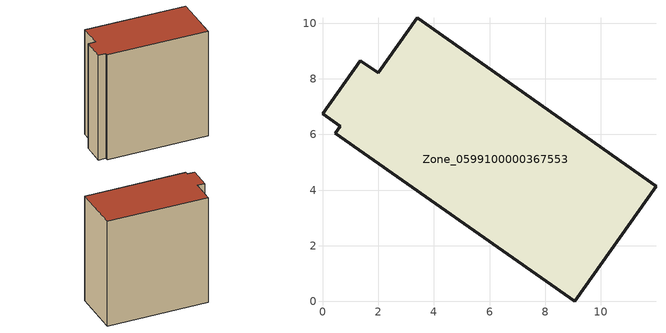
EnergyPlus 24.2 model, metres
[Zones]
Zone_0599100000367553
 floor ground (C_G): 11.98,4.14 9.05,0 0.47,6.05 0.64,6.3 0,6.75 1.35,8.65 2,8.21 3.41,10.2 z3.64
 wall outside (C_F): 2,8.21 1.35,8.65 0,6.75 0.64,6.3 0.47,6.05 9.05,0 11.98,4.14 3.41,10.2 2,8.21 z3.64:15.24
 roof outside (C_R): 11.98,4.14 3.41,10.2 2,8.21 1.35,8.65 0,6.75 0.64,6.3 0.47,6.05 9.05,0 z15.24
[BUILDING]
Pand.0599100000367553: North Axis=0; Terrain=City; Loads Convergence Tolerance Value=0.04; Temperature Convergence Tolerance Value=0.4; Solar Distribution=FullExterior; Maximum Number of Warmup Days=25; Minimum Number of Warmup Days=1
[Site:Location]
Rotterdam.The.Hague.AP_ZH_NLD Design_Conditions: Latitude=51.96; Longitude=4.45; Time Zone=1; Elevation=-4.5
[SITE:GROUNDTEMPERATURE:BUILDINGSURFACE]
18, 18, 18, 18, 18, 18, 18, 18, 18, 18, 18, 18
[MATERIAL] Thermal Absorptance=0.9; Solar Absorptance=0.7; Visible Absorptance=0.7
Name | Roughness | Thickness | Conductivity | Density | Specific Heat
G.TC.1992-2005 | MediumSmooth | 0.15 | 0.06 | 540 | 1210
F.TC.1992-2005 | Rough | 0.3 | 0.12 | 1920 | 840
R.TC.1992-2005 | MediumRough | 0.2 | 0.08 | 1500 | 1000
[CONSTRUCTION]
C_G: G.TC.1992-2005
C_F: F.TC.1992-2005
C_R: R.TC.1992-2005
[ZONE]
Zone_0599100000367553: Type=1; Multiplier=1; Ceiling Height=Autocalculate; Volume=Autocalculate; Floor Area=autocalculate; Part of Total Floor Area=Yes
[ZONEINFILTRATION:DESIGNFLOWRATE]
Infil_Zone_0599100000367553: Zone or ZoneList or Space or SpaceList=Zone_0599100000367553; Schedule=AlwaysOn; Design Flow Rate Calculation Method=Flow/Area; Flow Rate per Floor Area=0.0015; Constant Term Coefficient=1; Temperature Term Coefficient=0; Velocity Term Coefficient=0; Velocity Squared Term Coefficient=0
[HVACTEMPLATE:ZONE:IDEALLOADSAIRSYSTEM]
Zone_0599100000367553: Maximum Heating Supply Air Temperature=50; Minimum Cooling Supply Air Temperature=13; Maximum Heating Supply Air Humidity Ratio=0.0156; Minimum Cooling Supply Air Humidity Ratio=0.0077; Heating Limit=NoLimit; Cooling Limit=NoLimit; Dehumidification Control Type=ConstantSensibleHeatRatio; Cooling Sensible Heat Ratio=0.7; Dehumidification Setpoint=60; Humidification Control Type=None; Humidification Setpoint=30; Outdoor Air Method=None; Outdoor Air Flow Rate per Person=0.00944; Outdoor Air Flow Rate per Zone Floor Area=0; Outdoor Air Flow Rate per Zone=0; Demand Controlled Ventilation Type=None; Outdoor Air Economizer Type=NoEconomizer; Heat Recovery Type=None; Sensible Heat Recovery Effectiveness=0.7; Latent Heat Recovery Effectiveness=0.65
[ZONECONTROL:THERMOSTAT]
ThermostatControl_Zone_0599100000367553: Zone or ZoneList=Zone_0599100000367553; Control Type Schedule=DualSetpointControlType; Control 1=Thermostat_Zone_0599100000367553; Temperature Difference Between Cutout And Setpoint=0
[THERMOSTATSETPOINT:DUALSETPOINT]
Thermostat_Zone_0599100000367553: Heating Setpoint Temperature Schedule=HeatingSetpoint_Zone_0599100000367553; Cooling Setpoint Temperature Schedule=CoolingSetpoint_Zone_0599100000367553
[SCHEDULE:COMPACT]
HeatingSetpoint_Zone_0599100000367553: Through: 12/31, For: AllDays, Until: 24:00, 21
CoolingSetpoint_Zone_0599100000367553: Through: 12/31, For: AllDays, Until: 24:00, 24
DualSetpointControlType: Through: 12/31, For: AllDays, Until: 24:00, 4
AlwaysOn: Through: 12/31, For: AllDays, Until: 24:00, 1
